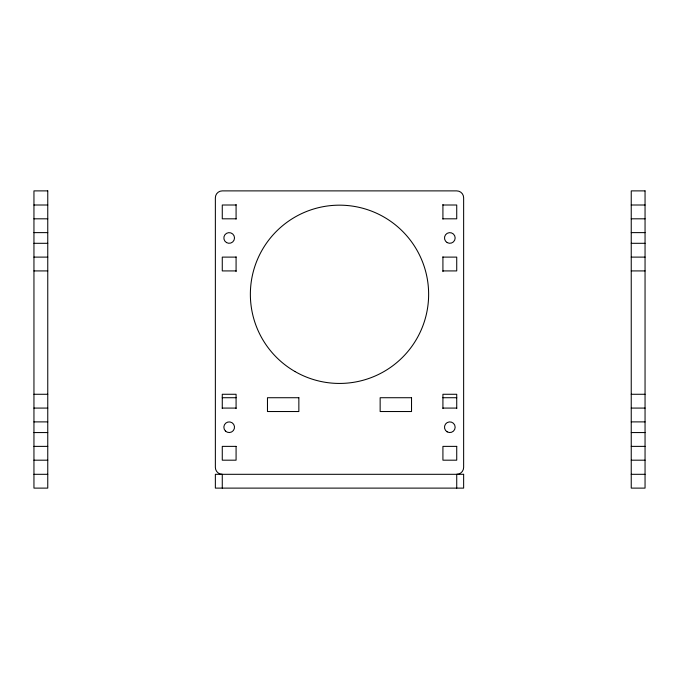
<?xml version="1.0" encoding="UTF-8"?>
<svg xmlns="http://www.w3.org/2000/svg" width="679" height="679" viewBox="0 0 679 679"><rect width="100%" height="100%" fill="white"/><g stroke="black" fill="none" stroke-linecap="round" stroke-linejoin="round"><path stroke-width="1.02" d="M33.95 205.007L47.759 205.007M236.08 205.007L222.271 205.007L222.271 218.816L236.08 218.816M442.92 205.007L456.729 205.007L456.729 218.816L442.92 218.816M631.241 205.007L645.05 205.007M33.95 218.816L47.759 218.816M631.241 218.816L645.05 218.816M33.95 232.625L47.759 232.625M631.241 232.625L645.05 232.625M33.95 243.303L47.759 243.303M631.241 243.303L645.05 243.303M33.95 257.112L47.759 257.112M236.08 257.112L222.271 257.112L222.271 270.921L236.08 270.921M442.92 257.112L456.729 257.112L456.729 270.921L442.92 270.921M631.241 257.112L645.05 257.112M33.95 270.921L47.759 270.921M631.241 270.921L645.05 270.921M33.95 394.27L47.759 394.27M631.241 394.27L645.05 394.27M222.271 397.724L236.08 397.724M442.92 397.724L456.729 397.724M33.95 408.079L47.759 408.079M222.271 408.079L236.08 408.079M442.92 408.079L456.729 408.079M631.241 408.079L645.05 408.079M33.95 421.888L47.759 421.888M631.241 421.888L645.05 421.888M33.95 432.565L47.759 432.565M631.241 432.565L645.05 432.565M33.95 446.375L47.759 446.375M631.241 446.375L645.05 446.375M33.95 460.184L47.759 460.184M631.241 460.184L645.05 460.184M33.95 474.307L47.759 474.307M631.241 474.307L645.05 474.307M456.729 408.571L456.729 394.27L442.92 394.27L442.92 408.571M456.729 488.116L456.729 474.307A6.909 6.909 0 0 0 463.638 467.398L463.638 197.793A6.909 6.909 0 0 0 456.729 190.884L222.271 190.884A6.909 6.909 0 0 0 215.362 197.793L215.362 467.398A6.909 6.909 0 0 0 222.271 474.307L222.271 488.116M442.92 204.481L442.92 219.13M442.92 256.823L442.92 271.608M236.08 204.481L236.08 219.13M236.08 256.823L236.08 271.608M236.08 408.571L236.08 394.27L222.271 394.27L222.271 408.571M47.759 190.884L33.95 190.884L33.95 488.116L47.759 488.116L47.759 190.884M645.05 190.884L631.241 190.884L631.241 488.116L645.05 488.116L645.05 190.884M298.853 397.724L267.467 397.724L267.467 411.533L298.853 411.533L298.853 397.724M411.533 397.724L380.147 397.724L380.147 411.533L411.533 411.533L411.533 397.724M236.08 446.375L222.271 446.375L222.271 460.184L236.08 460.184L236.08 446.375M456.729 446.375L442.92 446.375L442.92 460.184L456.729 460.184L456.729 446.375M463.638 474.307L215.362 474.307L215.362 488.116L463.638 488.116L463.638 474.307M447.155 431.844A5.339 5.339 0 0 0 455.159 427.227A5.339 5.339 0 0 0 447.155 422.601A5.339 5.339 0 0 0 447.155 431.844M225.403 430.995A5.339 5.339 0 0 0 234.331 428.61A5.339 5.339 0 0 0 227.796 422.075A5.339 5.339 0 0 0 225.403 430.995M294.932 371.498A89.136 89.136 0 0 0 428.636 294.304A89.136 89.136 0 0 0 294.932 217.11A89.136 89.136 0 0 0 294.932 371.498M447.155 242.581A5.339 5.339 0 0 0 455.159 237.964A5.339 5.339 0 0 0 447.155 233.347A5.339 5.339 0 0 0 447.155 242.581M226.506 242.581A5.339 5.339 0 0 0 234.51 237.964A5.339 5.339 0 0 0 226.506 233.347A5.339 5.339 0 0 0 226.506 242.581"/></g></svg>
